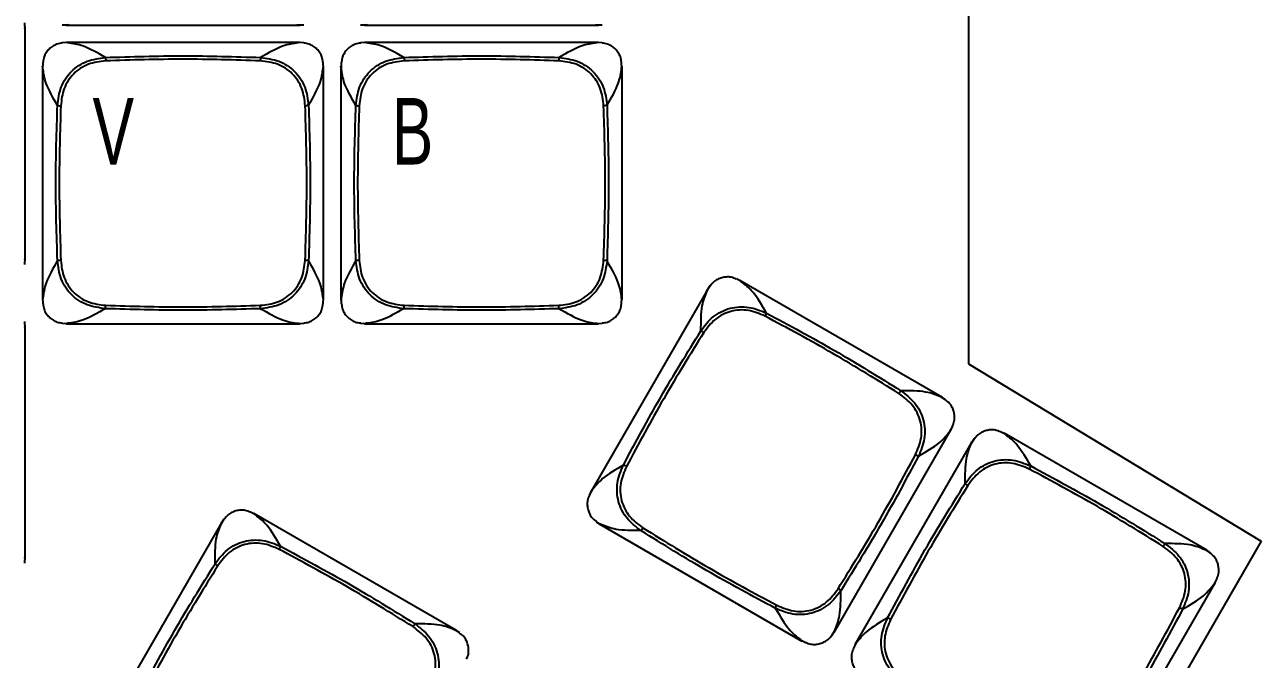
# Model space of a CAD drawing. Header units: millimetres. Extents: x 92.5 to 183.4, y 70.4 to 156.5.
# Drawn here: x 143.99 to 183.35, y 92.59 to 112.78 of the extents above; entities that cross this region are included whole.
import ezdxf

# ---------------------------------------------------------------- set-up
doc = ezdxf.new("R2010")
doc.units = ezdxf.units.MM
doc.styles.add('SLDTEXTSTYLE0', font='TXT', dxfattribs={"width": 0.7})

msp = doc.modelspace()

# ---------------------------------------------------------------- linework, layer by layer
at = {"color": 7, "linetype": 'Continuous', "lineweight": 25}
for p, q in [((174.031, 147.492), (174.031, 101.992)), ((144.001, 112.62), (143.992, 112.838)), ((143.992, 112.656), (144.006, 112.717)), ((144.006, 105.267), (144.006, 112.717)), ((145.185, 112.781), (145.403, 112.773)), ((145.367, 112.781), (145.306, 112.767)), ((145.306, 112.767), (152.756, 112.767)), ((152.658, 112.773), (152.876, 112.781)), ((152.694, 112.781), (152.756, 112.767)), ((154.685, 112.781), (154.903, 112.773)), ((154.867, 112.781), (154.806, 112.767)), ((154.806, 112.767), (162.256, 112.767)), ((162.158, 112.773), (162.376, 112.781)), ((162.194, 112.781), (162.256, 112.767)), ((145.403, 112.212), (145.185, 112.204)), ((145.367, 112.204), (145.306, 112.217)), ((152.756, 112.217), (145.306, 112.217)), ((152.876, 112.204), (152.658, 112.212)), ((152.756, 112.217), (152.694, 112.204)), ((154.903, 112.212), (154.685, 112.204)), ((154.867, 112.204), (154.806, 112.217)), ((162.256, 112.217), (154.806, 112.217)), ((162.376, 112.204), (162.158, 112.212)), ((162.256, 112.217), (162.194, 112.204)), ((144.569, 111.406), (144.556, 111.467)), ((144.556, 111.467), (144.556, 104.017)), ((144.569, 111.587), (144.561, 111.37)), ((153.501, 111.37), (153.492, 111.588)), ((153.492, 111.406), (153.506, 111.467)), ((153.506, 104.017), (153.506, 111.467)), ((154.069, 111.406), (154.056, 111.467)), ((154.056, 111.467), (154.056, 104.017)), ((154.069, 111.587), (154.061, 111.37)), ((163.001, 111.37), (162.992, 111.588)), ((162.992, 111.406), (163.006, 111.467)), ((163.006, 104.017), (163.006, 111.467)), ((143.992, 105.147), (144.001, 105.365)), ((144.006, 105.267), (143.992, 105.328)), ((165.733, 104.371), (162.008, 97.919)), ((165.804, 104.468), (165.688, 104.284)), ((165.714, 104.311), (165.733, 104.371)), ((166.839, 104.592), (166.646, 104.694)), ((166.803, 104.603), (166.757, 104.645)), ((173.209, 100.92), (166.757, 104.645)), ((144.569, 104.078), (144.556, 104.017)), ((144.561, 104.115), (144.569, 103.897)), ((153.492, 103.897), (153.501, 104.115)), ((153.506, 104.017), (153.492, 104.078)), ((154.069, 104.078), (154.056, 104.017)), ((154.061, 104.115), (154.069, 103.897)), ((162.992, 103.897), (163.001, 104.115)), ((163.006, 104.017), (162.992, 104.078)), ((144.001, 103.12), (143.992, 103.338)), ((143.992, 103.156), (144.006, 103.217)), ((144.006, 95.767), (144.006, 103.217)), ((145.185, 103.281), (145.403, 103.273)), ((145.367, 103.281), (145.306, 103.267)), ((145.306, 103.267), (152.756, 103.267)), ((152.658, 103.273), (152.876, 103.281)), ((152.694, 103.281), (152.756, 103.267)), ((154.685, 103.281), (154.903, 103.273)), ((154.867, 103.281), (154.806, 103.267)), ((154.806, 103.267), (162.256, 103.267)), ((162.158, 103.273), (162.376, 103.281)), ((162.194, 103.281), (162.256, 103.267)), ((174.031, 101.992), (183.355, 96.351)), ((173.307, 100.849), (173.122, 100.965)), ((173.209, 100.92), (173.149, 100.939)), ((173.43, 99.814), (173.532, 100.006)), ((169.759, 93.444), (173.484, 99.896)), ((173.442, 99.85), (173.484, 99.896)), ((174.214, 99.603), (174.098, 99.419)), ((175.249, 99.727), (175.056, 99.829)), ((175.213, 99.738), (175.167, 99.78)), ((181.619, 96.055), (175.167, 99.78)), ((174.143, 99.506), (170.418, 93.054)), ((174.124, 99.446), (174.143, 99.506)), ((162.061, 98.001), (161.959, 97.808)), ((162.05, 97.965), (162.008, 97.919)), ((151.37, 97.172), (151.177, 97.274)), ((151.334, 97.183), (151.288, 97.225)), ((157.74, 93.5), (151.288, 97.225)), ((150.263, 96.951), (146.538, 90.499)), ((150.335, 97.048), (150.219, 96.864)), ((150.244, 96.891), (150.263, 96.951)), ((162.184, 96.966), (162.369, 96.85)), ((162.342, 96.875), (162.282, 96.894)), ((162.282, 96.894), (168.734, 93.169)), ((183.355, 96.351), (168.387, 70.357)), ((181.717, 95.984), (181.532, 96.1)), ((181.619, 96.055), (181.559, 96.074)), ((143.992, 95.647), (144.001, 95.865)), ((144.006, 95.767), (143.992, 95.828)), ((178.169, 88.579), (181.894, 95.031)), ((181.84, 94.949), (181.942, 95.141)), ((181.852, 94.985), (181.894, 95.031)), ((157.838, 93.429), (157.653, 93.545)), ((157.74, 93.5), (157.68, 93.519)), ((169.687, 93.347), (169.803, 93.531)), ((169.759, 93.444), (169.778, 93.504)), ((168.652, 93.223), (168.845, 93.121)), ((168.688, 93.212), (168.734, 93.169)), ((170.471, 93.136), (170.369, 92.943)), ((170.46, 93.1), (170.418, 93.054))]:
    msp.add_line(p, q, dxfattribs=at)
for points, knots in [([(145.187, 112.196), (145.128, 112.189), (145.02, 112.178), (144.881, 112.101), (144.764, 112.009), (144.672, 111.893), (144.595, 111.753), (144.584, 111.645), (144.577, 111.586)], [0, 0, 0, 0, 0.185027, 0.343179, 0.499222, 0.655652, 0.813588, 1, 1, 1, 1]), ([(153.484, 111.586), (153.478, 111.644), (153.466, 111.753), (153.389, 111.892), (153.297, 112.009), (153.181, 112.101), (153.041, 112.177), (152.933, 112.189), (152.875, 112.196)], [0, 0, 0, 0, 0.185589, 0.343741, 0.499785, 0.656214, 0.814151, 1, 1, 1, 1]), ([(154.687, 112.196), (154.628, 112.189), (154.52, 112.178), (154.381, 112.101), (154.264, 112.009), (154.172, 111.893), (154.095, 111.753), (154.084, 111.645), (154.077, 111.586)], [0, 0, 0, 0, 0.185027, 0.343179, 0.499222, 0.655652, 0.813588, 1, 1, 1, 1]), ([(162.984, 111.586), (162.978, 111.644), (162.966, 111.753), (162.889, 111.892), (162.797, 112.009), (162.681, 112.101), (162.541, 112.177), (162.433, 112.189), (162.375, 112.196)], [0, 0, 0, 0, 0.185589, 0.343741, 0.499785, 0.656214, 0.814151, 1, 1, 1, 1]), ([(145.034, 110.212), (145.058, 110.41), (145.095, 110.707), (145.283, 111.063), (145.472, 111.299), (145.708, 111.489), (146.066, 111.673), (146.363, 111.713), (146.561, 111.739)], [0, 0, 0, 0, 0.2479846, 0.3737186, 0.5000245, 0.6254998, 0.7506827, 1, 1, 1, 1]), ([(146.57, 111.632), (146.383, 111.609), (146.102, 111.575), (145.764, 111.405), (145.544, 111.228), (145.368, 111.007), (145.194, 110.671), (145.162, 110.39), (145.141, 110.203)], [0, 0, 0, 0, 0.250752, 0.375448, 0.499972, 0.625282, 0.75049, 1, 1, 1, 1]), ([(146.561, 111.739), (146.562, 111.734), (146.564, 111.723), (146.567, 111.697), (146.569, 111.665), (146.57, 111.643), (146.57, 111.632)], [0, 0, 0, 0, 0.250232, 0.500065, 0.75003, 1, 1, 1, 1]), ([(151.501, 111.739), (151.5, 111.734), (151.497, 111.723), (151.494, 111.697), (151.492, 111.665), (151.491, 111.643), (151.491, 111.632)], [0, 0, 0, 0, 0.250231, 0.500065, 0.75003, 1, 1, 1, 1]), ([(152.92, 110.203), (152.899, 110.39), (152.867, 110.671), (152.693, 111.007), (152.517, 111.228), (152.297, 111.405), (151.959, 111.575), (151.678, 111.609), (151.491, 111.632)], [0, 0, 0, 0, 0.249507, 0.374713, 0.500022, 0.624547, 0.749245, 1, 1, 1, 1]), ([(151.501, 111.739), (151.698, 111.713), (151.996, 111.673), (152.353, 111.489), (152.589, 111.299), (152.778, 111.063), (152.966, 110.707), (153.003, 110.41), (153.028, 110.212)], [0, 0, 0, 0, 0.2493205, 0.3745056, 0.4999814, 0.6262863, 0.7520184, 1, 1, 1, 1]), ([(154.534, 110.212), (154.558, 110.41), (154.595, 110.707), (154.783, 111.063), (154.972, 111.299), (155.208, 111.489), (155.566, 111.673), (155.863, 111.713), (156.061, 111.739)], [0, 0, 0, 0, 0.2479846, 0.3737186, 0.5000245, 0.6254998, 0.7506827, 1, 1, 1, 1]), ([(156.07, 111.632), (155.883, 111.609), (155.602, 111.575), (155.264, 111.405), (155.044, 111.228), (154.868, 111.007), (154.694, 110.671), (154.662, 110.39), (154.641, 110.203)], [0, 0, 0, 0, 0.250752, 0.375448, 0.499972, 0.625282, 0.75049, 1, 1, 1, 1]), ([(156.061, 111.739), (156.062, 111.734), (156.064, 111.723), (156.067, 111.697), (156.069, 111.665), (156.07, 111.643), (156.07, 111.632)], [0, 0, 0, 0, 0.250232, 0.500065, 0.75003, 1, 1, 1, 1]), ([(161.001, 111.739), (161, 111.734), (160.997, 111.723), (160.994, 111.697), (160.992, 111.665), (160.991, 111.643), (160.991, 111.632)], [0, 0, 0, 0, 0.250231, 0.500065, 0.75003, 1, 1, 1, 1]), ([(162.42, 110.203), (162.399, 110.39), (162.367, 110.671), (162.193, 111.007), (162.017, 111.228), (161.797, 111.405), (161.459, 111.575), (161.178, 111.609), (160.991, 111.632)], [0, 0, 0, 0, 0.249507, 0.374713, 0.500022, 0.624547, 0.749245, 1, 1, 1, 1]), ([(161.001, 111.739), (161.198, 111.713), (161.496, 111.673), (161.853, 111.489), (162.089, 111.299), (162.278, 111.063), (162.466, 110.707), (162.503, 110.41), (162.528, 110.212)], [0, 0, 0, 0, 0.249321, 0.374506, 0.499981, 0.626286, 0.752018, 1, 1, 1, 1]), ([(145.034, 110.212), (145.039, 110.211), (145.05, 110.209), (145.076, 110.206), (145.108, 110.204), (145.13, 110.203), (145.141, 110.203)], [0, 0, 0, 0, 0.250231, 0.500065, 0.75003, 1, 1, 1, 1]), ([(153.028, 110.212), (153.022, 110.211), (153.011, 110.209), (152.985, 110.206), (152.953, 110.204), (152.931, 110.203), (152.92, 110.203)], [0, 0, 0, 0, 0.250232, 0.500065, 0.75003, 1, 1, 1, 1]), ([(154.534, 110.212), (154.539, 110.211), (154.55, 110.209), (154.576, 110.206), (154.608, 110.204), (154.63, 110.203), (154.641, 110.203)], [0, 0, 0, 0, 0.250231, 0.500065, 0.75003, 1, 1, 1, 1]), ([(162.528, 110.212), (162.522, 110.211), (162.511, 110.209), (162.485, 110.206), (162.453, 110.204), (162.431, 110.203), (162.42, 110.203)], [0, 0, 0, 0, 0.250232, 0.500065, 0.75003, 1, 1, 1, 1]), ([(145.141, 105.282), (145.13, 105.282), (145.108, 105.281), (145.076, 105.279), (145.05, 105.276), (145.039, 105.274), (145.034, 105.272)], [0, 0, 0, 0, 0.24997, 0.499935, 0.749769, 1, 1, 1, 1]), ([(146.561, 103.745), (146.363, 103.772), (146.066, 103.812), (145.708, 103.996), (145.472, 104.186), (145.283, 104.422), (145.095, 104.778), (145.058, 105.075), (145.034, 105.272)], [0, 0, 0, 0, 0.249321, 0.374506, 0.499981, 0.626286, 0.752018, 1, 1, 1, 1]), ([(145.141, 105.282), (145.162, 105.095), (145.194, 104.814), (145.368, 104.478), (145.544, 104.257), (145.764, 104.08), (146.102, 103.91), (146.383, 103.876), (146.57, 103.853)], [0, 0, 0, 0, 0.249507, 0.374713, 0.500022, 0.624547, 0.749245, 1, 1, 1, 1]), ([(151.491, 103.853), (151.678, 103.874), (151.959, 103.906), (152.295, 104.08), (152.516, 104.256), (152.693, 104.476), (152.863, 104.814), (152.898, 105.095), (152.92, 105.282)], [0, 0, 0, 0, 0.249507, 0.374713, 0.500022, 0.624547, 0.749245, 1, 1, 1, 1]), ([(153.028, 105.272), (153.001, 105.075), (152.961, 104.777), (152.777, 104.42), (152.587, 104.184), (152.351, 103.995), (151.995, 103.807), (151.698, 103.77), (151.501, 103.745)], [0, 0, 0, 0, 0.249321, 0.374506, 0.499981, 0.626286, 0.752018, 1, 1, 1, 1]), ([(153.028, 105.272), (153.022, 105.274), (153.011, 105.276), (152.985, 105.279), (152.953, 105.281), (152.931, 105.282), (152.92, 105.282)], [0, 0, 0, 0, 0.250231, 0.500065, 0.75003, 1, 1, 1, 1]), ([(154.641, 105.282), (154.63, 105.282), (154.608, 105.281), (154.576, 105.279), (154.55, 105.276), (154.539, 105.274), (154.534, 105.272)], [0, 0, 0, 0, 0.24997, 0.499935, 0.749769, 1, 1, 1, 1]), ([(156.061, 103.745), (155.863, 103.772), (155.566, 103.812), (155.208, 103.996), (154.972, 104.186), (154.783, 104.422), (154.595, 104.778), (154.558, 105.075), (154.534, 105.272)], [0, 0, 0, 0, 0.249321, 0.374506, 0.499981, 0.626286, 0.752018, 1, 1, 1, 1]), ([(154.641, 105.282), (154.662, 105.095), (154.694, 104.814), (154.868, 104.478), (155.044, 104.257), (155.264, 104.08), (155.602, 103.91), (155.883, 103.876), (156.07, 103.853)], [0, 0, 0, 0, 0.249507, 0.374713, 0.500022, 0.624547, 0.749245, 1, 1, 1, 1]), ([(160.991, 103.853), (161.178, 103.874), (161.459, 103.906), (161.795, 104.08), (162.016, 104.256), (162.193, 104.476), (162.363, 104.814), (162.398, 105.095), (162.42, 105.282)], [0, 0, 0, 0, 0.249507, 0.374713, 0.500022, 0.624547, 0.749245, 1, 1, 1, 1]), ([(162.528, 105.272), (162.501, 105.075), (162.461, 104.777), (162.277, 104.42), (162.087, 104.184), (161.851, 103.995), (161.495, 103.807), (161.198, 103.77), (161.001, 103.745)], [0, 0, 0, 0, 0.249321, 0.374506, 0.499981, 0.626286, 0.752018, 1, 1, 1, 1]), ([(162.528, 105.272), (162.522, 105.274), (162.511, 105.276), (162.485, 105.279), (162.453, 105.281), (162.431, 105.282), (162.42, 105.282)], [0, 0, 0, 0, 0.250231, 0.500065, 0.75003, 1, 1, 1, 1]), ([(166.643, 104.686), (166.59, 104.71), (166.49, 104.754), (166.331, 104.757), (166.184, 104.735), (166.046, 104.681), (165.91, 104.598), (165.845, 104.51), (165.811, 104.463)], [0, 0, 0, 0, 0.185027, 0.343179, 0.499222, 0.655652, 0.813588, 1, 1, 1, 1]), ([(144.577, 103.899), (144.583, 103.84), (144.595, 103.732), (144.672, 103.592), (144.764, 103.476), (144.88, 103.384), (145.02, 103.307), (145.128, 103.296), (145.187, 103.289)], [0, 0, 0, 0, 0.185589, 0.343741, 0.499785, 0.656214, 0.814151, 1, 1, 1, 1]), ([(146.561, 103.745), (146.562, 103.751), (146.564, 103.762), (146.567, 103.788), (146.569, 103.82), (146.57, 103.842), (146.57, 103.853)], [0, 0, 0, 0, 0.250231, 0.500065, 0.75003, 1, 1, 1, 1]), ([(151.501, 103.745), (151.5, 103.751), (151.497, 103.762), (151.494, 103.788), (151.492, 103.82), (151.491, 103.842), (151.491, 103.853)], [0, 0, 0, 0, 0.250232, 0.500065, 0.75003, 1, 1, 1, 1]), ([(152.875, 103.289), (152.933, 103.295), (153.041, 103.307), (153.181, 103.384), (153.297, 103.476), (153.389, 103.592), (153.466, 103.732), (153.478, 103.84), (153.484, 103.899)], [0, 0, 0, 0, 0.185027, 0.343179, 0.499222, 0.655652, 0.813588, 1, 1, 1, 1]), ([(154.077, 103.899), (154.083, 103.84), (154.095, 103.732), (154.172, 103.592), (154.264, 103.476), (154.38, 103.384), (154.52, 103.307), (154.628, 103.296), (154.687, 103.289)], [0, 0, 0, 0, 0.185589, 0.343741, 0.499785, 0.656214, 0.814151, 1, 1, 1, 1]), ([(156.061, 103.745), (156.062, 103.751), (156.064, 103.762), (156.067, 103.788), (156.069, 103.82), (156.07, 103.842), (156.07, 103.853)], [0, 0, 0, 0, 0.250231, 0.500065, 0.75003, 1, 1, 1, 1]), ([(161.001, 103.745), (161, 103.751), (160.997, 103.762), (160.994, 103.788), (160.992, 103.82), (160.991, 103.842), (160.991, 103.853)], [0, 0, 0, 0, 0.250232, 0.500065, 0.75003, 1, 1, 1, 1]), ([(162.375, 103.289), (162.433, 103.295), (162.541, 103.307), (162.681, 103.384), (162.797, 103.476), (162.889, 103.592), (162.966, 103.732), (162.978, 103.84), (162.984, 103.899)], [0, 0, 0, 0, 0.185027, 0.343179, 0.499222, 0.655652, 0.813588, 1, 1, 1, 1]), ([(165.519, 103.045), (165.639, 103.204), (165.82, 103.442), (166.161, 103.657), (166.442, 103.767), (166.741, 103.813), (167.143, 103.794), (167.42, 103.68), (167.605, 103.604)], [0, 0, 0, 0, 0.247985, 0.373719, 0.500025, 0.6255, 0.750683, 1, 1, 1, 1]), ([(167.56, 103.506), (167.386, 103.58), (167.126, 103.691), (166.748, 103.712), (166.469, 103.669), (166.206, 103.566), (165.887, 103.362), (165.719, 103.134), (165.607, 102.983)], [0, 0, 0, 0, 0.250752, 0.375448, 0.499972, 0.625282, 0.75049, 1, 1, 1, 1]), ([(167.605, 103.604), (167.603, 103.599), (167.6, 103.588), (167.589, 103.564), (167.575, 103.535), (167.565, 103.516), (167.56, 103.506)], [0, 0, 0, 0, 0.250232, 0.500065, 0.75003, 1, 1, 1, 1]), ([(165.519, 103.045), (165.523, 103.041), (165.531, 103.034), (165.553, 103.018), (165.579, 103), (165.598, 102.989), (165.607, 102.983)], [0, 0, 0, 0, 0.250231, 0.500065, 0.75003, 1, 1, 1, 1]), ([(171.883, 101.134), (171.88, 101.13), (171.872, 101.122), (171.856, 101.1), (171.839, 101.074), (171.827, 101.055), (171.821, 101.046)], [0, 0, 0, 0, 0.250231, 0.500065, 0.75003, 1, 1, 1, 1]), ([(172.344, 99.093), (172.42, 99.266), (172.532, 99.525), (172.55, 99.903), (172.508, 100.183), (172.405, 100.446), (172.198, 100.762), (171.972, 100.932), (171.821, 101.046)], [0, 0, 0, 0, 0.249507, 0.374713, 0.500022, 0.624547, 0.749245, 1, 1, 1, 1]), ([(171.883, 101.134), (172.041, 101.012), (172.279, 100.829), (172.496, 100.491), (172.605, 100.209), (172.651, 99.909), (172.636, 99.507), (172.519, 99.231), (172.442, 99.048)], [0, 0, 0, 0, 0.2493205, 0.3745056, 0.4999814, 0.6262863, 0.7520184, 1, 1, 1, 1]), ([(173.524, 100.009), (173.548, 100.063), (173.592, 100.163), (173.595, 100.322), (173.574, 100.469), (173.519, 100.607), (173.437, 100.743), (173.349, 100.807), (173.301, 100.842)], [0, 0, 0, 0, 0.185589, 0.343741, 0.499785, 0.656214, 0.814151, 1, 1, 1, 1]), ([(175.053, 99.821), (175, 99.845), (174.9, 99.889), (174.741, 99.892), (174.594, 99.87), (174.456, 99.816), (174.32, 99.733), (174.255, 99.645), (174.221, 99.598)], [0, 0, 0, 0, 0.185027, 0.343179, 0.499222, 0.655652, 0.813588, 1, 1, 1, 1]), ([(172.442, 99.048), (172.437, 99.05), (172.426, 99.053), (172.402, 99.064), (172.374, 99.078), (172.354, 99.088), (172.344, 99.093)], [0, 0, 0, 0, 0.250232, 0.500065, 0.75003, 1, 1, 1, 1]), ([(173.929, 98.18), (174.049, 98.339), (174.23, 98.577), (174.571, 98.792), (174.852, 98.902), (175.151, 98.948), (175.553, 98.929), (175.83, 98.815), (176.015, 98.739)], [0, 0, 0, 0, 0.247985, 0.373719, 0.500025, 0.6255, 0.750683, 1, 1, 1, 1]), ([(175.97, 98.641), (175.796, 98.715), (175.536, 98.826), (175.158, 98.847), (174.879, 98.804), (174.616, 98.701), (174.297, 98.497), (174.129, 98.269), (174.017, 98.118)], [0, 0, 0, 0, 0.250752, 0.375448, 0.499972, 0.625282, 0.75049, 1, 1, 1, 1]), ([(163.608, 96.681), (163.45, 96.803), (163.212, 96.986), (162.995, 97.324), (162.886, 97.606), (162.84, 97.906), (162.855, 98.308), (162.972, 98.584), (163.049, 98.767)], [0, 0, 0, 0, 0.249321, 0.374506, 0.499981, 0.626286, 0.752018, 1, 1, 1, 1]), ([(163.147, 98.722), (163.072, 98.549), (162.959, 98.29), (162.942, 97.912), (162.983, 97.632), (163.086, 97.369), (163.293, 97.053), (163.519, 96.882), (163.67, 96.769)], [0, 0, 0, 0, 0.249507, 0.374713, 0.500022, 0.624547, 0.749245, 1, 1, 1, 1]), ([(163.147, 98.722), (163.137, 98.727), (163.118, 98.737), (163.089, 98.751), (163.065, 98.762), (163.054, 98.765), (163.049, 98.767)], [0, 0, 0, 0, 0.24997, 0.499935, 0.749769, 1, 1, 1, 1]), ([(176.015, 98.739), (176.013, 98.734), (176.01, 98.723), (175.999, 98.699), (175.985, 98.67), (175.975, 98.651), (175.97, 98.641)], [0, 0, 0, 0, 0.250232, 0.500065, 0.75003, 1, 1, 1, 1]), ([(173.929, 98.18), (173.933, 98.176), (173.941, 98.169), (173.963, 98.153), (173.989, 98.135), (174.008, 98.124), (174.017, 98.118)], [0, 0, 0, 0, 0.250231, 0.500065, 0.75003, 1, 1, 1, 1]), ([(161.967, 97.806), (161.943, 97.752), (161.899, 97.652), (161.896, 97.493), (161.918, 97.346), (161.972, 97.208), (162.055, 97.072), (162.142, 97.008), (162.19, 96.973)], [0, 0, 0, 0, 0.185589, 0.343741, 0.499785, 0.656214, 0.814151, 1, 1, 1, 1]), ([(151.174, 97.266), (151.12, 97.29), (151.021, 97.334), (150.862, 97.337), (150.715, 97.315), (150.577, 97.261), (150.441, 97.178), (150.376, 97.09), (150.341, 97.043)], [0, 0, 0, 0, 0.1850267, 0.3431791, 0.4992222, 0.6556521, 0.8135882, 1, 1, 1, 1]), ([(163.608, 96.681), (163.612, 96.685), (163.619, 96.693), (163.635, 96.715), (163.653, 96.741), (163.664, 96.759), (163.67, 96.769)], [0, 0, 0, 0, 0.250231, 0.500065, 0.75003, 1, 1, 1, 1]), ([(150.05, 95.625), (150.17, 95.784), (150.351, 96.022), (150.691, 96.237), (150.973, 96.347), (151.272, 96.393), (151.674, 96.374), (151.951, 96.26), (152.136, 96.184)], [0, 0, 0, 0, 0.247985, 0.373719, 0.500025, 0.6255, 0.750683, 1, 1, 1, 1]), ([(152.091, 96.086), (151.917, 96.16), (151.656, 96.271), (151.279, 96.292), (150.999, 96.249), (150.737, 96.146), (150.418, 95.942), (150.25, 95.714), (150.138, 95.563)], [0, 0, 0, 0, 0.250752, 0.375448, 0.499972, 0.625282, 0.75049, 1, 1, 1, 1]), ([(152.136, 96.184), (152.134, 96.179), (152.131, 96.168), (152.12, 96.144), (152.106, 96.115), (152.096, 96.096), (152.091, 96.086)], [0, 0, 0, 0, 0.250232, 0.500065, 0.75003, 1, 1, 1, 1]), ([(180.293, 96.269), (180.29, 96.265), (180.282, 96.257), (180.266, 96.235), (180.249, 96.209), (180.237, 96.19), (180.231, 96.181)], [0, 0, 0, 0, 0.250231, 0.500065, 0.75003, 1, 1, 1, 1]), ([(180.754, 94.228), (180.83, 94.401), (180.942, 94.66), (180.96, 95.038), (180.918, 95.318), (180.815, 95.581), (180.608, 95.897), (180.382, 96.067), (180.231, 96.181)], [0, 0, 0, 0, 0.249507, 0.374713, 0.500022, 0.624547, 0.749245, 1, 1, 1, 1]), ([(180.293, 96.269), (180.451, 96.147), (180.689, 95.964), (180.906, 95.626), (181.015, 95.344), (181.061, 95.044), (181.046, 94.642), (180.929, 94.366), (180.852, 94.183)], [0, 0, 0, 0, 0.249321, 0.374506, 0.499981, 0.626286, 0.752018, 1, 1, 1, 1]), ([(181.934, 95.144), (181.958, 95.198), (182.002, 95.298), (182.005, 95.457), (181.984, 95.604), (181.929, 95.742), (181.847, 95.878), (181.759, 95.942), (181.711, 95.977)], [0, 0, 0, 0, 0.1855894, 0.3437407, 0.4997849, 0.6562136, 0.8141509, 1, 1, 1, 1]), ([(150.05, 95.625), (150.054, 95.621), (150.062, 95.614), (150.084, 95.598), (150.11, 95.58), (150.128, 95.569), (150.138, 95.563)], [0, 0, 0, 0, 0.250231, 0.500065, 0.75003, 1, 1, 1, 1]), ([(169.972, 94.77), (169.85, 94.612), (169.667, 94.374), (169.329, 94.157), (169.047, 94.048), (168.747, 94.002), (168.345, 94.017), (168.069, 94.134), (167.886, 94.211)], [0, 0, 0, 0, 0.249321, 0.374506, 0.499981, 0.626286, 0.752018, 1, 1, 1, 1]), ([(167.931, 94.309), (168.104, 94.233), (168.363, 94.121), (168.741, 94.103), (169.021, 94.145), (169.284, 94.248), (169.6, 94.455), (169.771, 94.681), (169.884, 94.832)], [0, 0, 0, 0, 0.249507, 0.374713, 0.500022, 0.624547, 0.749245, 1, 1, 1, 1]), ([(169.972, 94.77), (169.968, 94.774), (169.96, 94.781), (169.938, 94.797), (169.912, 94.814), (169.894, 94.826), (169.884, 94.832)], [0, 0, 0, 0, 0.250231, 0.500065, 0.75003, 1, 1, 1, 1]), ([(167.886, 94.211), (167.888, 94.216), (167.891, 94.227), (167.902, 94.251), (167.916, 94.28), (167.926, 94.299), (167.931, 94.309)], [0, 0, 0, 0, 0.250232, 0.500065, 0.75003, 1, 1, 1, 1]), ([(180.852, 94.183), (180.847, 94.185), (180.836, 94.188), (180.812, 94.199), (180.784, 94.213), (180.764, 94.223), (180.754, 94.228)], [0, 0, 0, 0, 0.250232, 0.500065, 0.75003, 1, 1, 1, 1]), ([(156.414, 93.714), (156.41, 93.71), (156.403, 93.702), (156.387, 93.68), (156.369, 93.654), (156.358, 93.635), (156.352, 93.626)], [0, 0, 0, 0, 0.250231, 0.500065, 0.75003, 1, 1, 1, 1]), ([(156.414, 93.714), (156.572, 93.592), (156.809, 93.409), (157.027, 93.071), (157.136, 92.789), (157.182, 92.489), (157.167, 92.087), (157.05, 91.811), (156.973, 91.628)], [0, 0, 0, 0, 0.249321, 0.374506, 0.499981, 0.626286, 0.752018, 1, 1, 1, 1]), ([(172.018, 91.816), (171.86, 91.938), (171.622, 92.121), (171.405, 92.459), (171.296, 92.741), (171.25, 93.041), (171.265, 93.443), (171.382, 93.719), (171.459, 93.902)], [0, 0, 0, 0, 0.249321, 0.374506, 0.499981, 0.626286, 0.752018, 1, 1, 1, 1]), ([(171.557, 93.857), (171.482, 93.684), (171.369, 93.425), (171.352, 93.047), (171.393, 92.767), (171.496, 92.504), (171.703, 92.188), (171.929, 92.017), (172.08, 91.904)], [0, 0, 0, 0, 0.249507, 0.374713, 0.500022, 0.624547, 0.749245, 1, 1, 1, 1]), ([(171.557, 93.857), (171.547, 93.862), (171.528, 93.872), (171.499, 93.886), (171.475, 93.897), (171.464, 93.9), (171.459, 93.902)], [0, 0, 0, 0, 0.24997, 0.499935, 0.749769, 1, 1, 1, 1]), ([(156.875, 91.673), (156.95, 91.846), (157.063, 92.105), (157.08, 92.483), (157.039, 92.763), (156.936, 93.026), (156.729, 93.342), (156.503, 93.512), (156.352, 93.626)], [0, 0, 0, 0, 0.249507, 0.374713, 0.500022, 0.624547, 0.749245, 1, 1, 1, 1]), ([(158.055, 92.589), (158.079, 92.643), (158.122, 92.743), (158.126, 92.902), (158.104, 93.049), (158.05, 93.187), (157.967, 93.323), (157.88, 93.387), (157.832, 93.422)], [0, 0, 0, 0, 0.1855894, 0.3437407, 0.4997849, 0.6562136, 0.8141509, 1, 1, 1, 1]), ([(168.848, 93.129), (168.902, 93.105), (169.001, 93.061), (169.16, 93.058), (169.307, 93.079), (169.445, 93.134), (169.581, 93.217), (169.646, 93.305), (169.681, 93.352)], [0, 0, 0, 0, 0.185027, 0.343179, 0.499222, 0.655652, 0.813588, 1, 1, 1, 1]), ([(170.377, 92.941), (170.353, 92.887), (170.309, 92.787), (170.306, 92.628), (170.328, 92.481), (170.382, 92.343), (170.465, 92.207), (170.552, 92.143), (170.6, 92.108)], [0, 0, 0, 0, 0.185589, 0.343741, 0.499785, 0.656214, 0.814151, 1, 1, 1, 1])]:
    msp.add_open_spline(points, degree=3, knots=knots, dxfattribs=at)
at = {"color": 8, "linetype": 'Continuous', "lineweight": 25}
for points, knots in [([(146.561, 111.739), (146.316, 111.879), (145.866, 112.137), (145.524, 112.183), (145.367, 112.204)], [0, 0, 0, 0, 0.541932, 1, 1, 1, 1]), ([(152.694, 112.204), (152.538, 112.183), (152.195, 112.137), (151.745, 111.879), (151.501, 111.739)], [0, 0, 0, 0, 0.458068, 1, 1, 1, 1]), ([(156.061, 111.739), (155.816, 111.879), (155.366, 112.137), (155.024, 112.183), (154.867, 112.204)], [0, 0, 0, 0, 0.541932, 1, 1, 1, 1]), ([(162.194, 112.204), (162.038, 112.183), (161.695, 112.137), (161.245, 111.879), (161.001, 111.739)], [0, 0, 0, 0, 0.458068, 1, 1, 1, 1]), ([(145.034, 110.212), (144.894, 110.457), (144.636, 110.907), (144.59, 111.25), (144.569, 111.406)], [0, 0, 0, 0, 0.541827, 1, 1, 1, 1]), ([(153.028, 110.212), (153.167, 110.457), (153.425, 110.907), (153.471, 111.25), (153.492, 111.406)], [0, 0, 0, 0, 0.541827, 1, 1, 1, 1]), ([(154.534, 110.212), (154.394, 110.457), (154.136, 110.907), (154.09, 111.25), (154.069, 111.406)], [0, 0, 0, 0, 0.541827, 1, 1, 1, 1]), ([(162.528, 110.212), (162.667, 110.457), (162.925, 110.907), (162.971, 111.25), (162.992, 111.406)], [0, 0, 0, 0, 0.541827, 1, 1, 1, 1]), ([(145.034, 105.272), (144.894, 105.028), (144.636, 104.578), (144.59, 104.235), (144.569, 104.078)], [0, 0, 0, 0, 0.541827, 1, 1, 1, 1]), ([(153.492, 104.078), (153.471, 104.235), (153.425, 104.578), (153.167, 105.028), (153.028, 105.272)], [0, 0, 0, 0, 0.458173, 1, 1, 1, 1]), ([(154.534, 105.272), (154.394, 105.028), (154.136, 104.578), (154.09, 104.235), (154.069, 104.078)], [0, 0, 0, 0, 0.541827, 1, 1, 1, 1]), ([(162.992, 104.078), (162.971, 104.235), (162.925, 104.578), (162.667, 105.028), (162.528, 105.272)], [0, 0, 0, 0, 0.458173, 1, 1, 1, 1]), ([(165.519, 103.045), (165.52, 103.326), (165.522, 103.846), (165.653, 104.165), (165.714, 104.311)], [0, 0, 0, 0, 0.541827, 1, 1, 1, 1]), ([(167.605, 103.604), (167.463, 103.847), (167.202, 104.296), (166.929, 104.507), (166.803, 104.603)], [0, 0, 0, 0, 0.541932, 1, 1, 1, 1]), ([(146.561, 103.745), (146.316, 103.606), (145.866, 103.348), (145.524, 103.302), (145.367, 103.281)], [0, 0, 0, 0, 0.541932, 1, 1, 1, 1]), ([(151.501, 103.745), (151.745, 103.606), (152.195, 103.348), (152.538, 103.302), (152.694, 103.281)], [0, 0, 0, 0, 0.541932, 1, 1, 1, 1]), ([(156.061, 103.745), (155.816, 103.606), (155.366, 103.348), (155.024, 103.302), (154.867, 103.281)], [0, 0, 0, 0, 0.541932, 1, 1, 1, 1]), ([(161.001, 103.745), (161.245, 103.606), (161.695, 103.348), (162.038, 103.302), (162.194, 103.281)], [0, 0, 0, 0, 0.541932, 1, 1, 1, 1]), ([(173.149, 100.939), (173.003, 101), (172.684, 101.131), (172.165, 101.133), (171.883, 101.134)], [0, 0, 0, 0, 0.458068, 1, 1, 1, 1]), ([(172.442, 99.048), (172.685, 99.19), (173.134, 99.451), (173.345, 99.724), (173.442, 99.85)], [0, 0, 0, 0, 0.5418272, 1, 1, 1, 1]), ([(176.015, 98.739), (175.873, 98.982), (175.612, 99.431), (175.339, 99.642), (175.213, 99.738)], [0, 0, 0, 0, 0.541932, 1, 1, 1, 1]), ([(173.929, 98.18), (173.93, 98.461), (173.932, 98.981), (174.063, 99.3), (174.124, 99.446)], [0, 0, 0, 0, 0.541827, 1, 1, 1, 1]), ([(163.049, 98.767), (162.806, 98.625), (162.357, 98.364), (162.146, 98.091), (162.05, 97.965)], [0, 0, 0, 0, 0.5418272, 1, 1, 1, 1]), ([(150.05, 95.625), (150.051, 95.906), (150.053, 96.426), (150.184, 96.745), (150.244, 96.891)], [0, 0, 0, 0, 0.541827, 1, 1, 1, 1]), ([(152.136, 96.184), (151.994, 96.427), (151.733, 96.876), (151.46, 97.087), (151.334, 97.183)], [0, 0, 0, 0, 0.541932, 1, 1, 1, 1]), ([(163.608, 96.681), (163.327, 96.682), (162.808, 96.684), (162.488, 96.815), (162.342, 96.875)], [0, 0, 0, 0, 0.541932, 1, 1, 1, 1]), ([(181.559, 96.074), (181.413, 96.135), (181.094, 96.266), (180.575, 96.268), (180.293, 96.269)], [0, 0, 0, 0, 0.458068, 1, 1, 1, 1]), ([(180.852, 94.183), (181.095, 94.325), (181.544, 94.586), (181.755, 94.859), (181.852, 94.985)], [0, 0, 0, 0, 0.5418272, 1, 1, 1, 1]), ([(169.778, 93.504), (169.838, 93.65), (169.969, 93.969), (169.971, 94.489), (169.972, 94.77)], [0, 0, 0, 0, 0.458173, 1, 1, 1, 1]), ([(167.886, 94.211), (168.028, 93.968), (168.289, 93.519), (168.562, 93.308), (168.688, 93.212)], [0, 0, 0, 0, 0.541932, 1, 1, 1, 1]), ([(157.68, 93.519), (157.534, 93.58), (157.214, 93.711), (156.695, 93.713), (156.414, 93.714)], [0, 0, 0, 0, 0.458068, 1, 1, 1, 1]), ([(171.459, 93.902), (171.216, 93.76), (170.767, 93.499), (170.556, 93.226), (170.46, 93.1)], [0, 0, 0, 0, 0.541827, 1, 1, 1, 1])]:
    msp.add_open_spline(points, degree=3, knots=knots, dxfattribs=at)
at = {"color": 7, "linetype": 'Continuous', "lineweight": 25}
for points in [[(146.561, 111.739), (147.384, 111.765), (149.031, 111.817), (150.677, 111.765), (151.501, 111.739)], [(156.061, 111.739), (156.884, 111.765), (158.531, 111.817), (160.177, 111.765), (161.001, 111.739)], [(151.491, 111.632), (150.671, 111.658), (149.031, 111.708), (147.39, 111.658), (146.57, 111.632)], [(160.991, 111.632), (160.171, 111.658), (158.531, 111.708), (156.89, 111.658), (156.07, 111.632)], [(145.034, 105.272), (145.008, 106.096), (144.956, 107.742), (145.008, 109.389), (145.034, 110.212)], [(145.141, 110.203), (145.115, 109.383), (145.065, 107.742), (145.115, 106.102), (145.141, 105.282)], [(152.92, 105.282), (152.946, 106.102), (152.996, 107.742), (152.946, 109.383), (152.92, 110.203)], [(153.028, 110.212), (153.053, 109.389), (153.105, 107.742), (153.053, 106.096), (153.028, 105.272)], [(154.534, 105.272), (154.508, 106.096), (154.456, 107.742), (154.508, 109.389), (154.534, 110.212)], [(154.641, 110.203), (154.615, 109.383), (154.565, 107.742), (154.615, 106.102), (154.641, 105.282)], [(162.42, 105.282), (162.446, 106.102), (162.496, 107.742), (162.446, 109.383), (162.42, 110.203)], [(162.528, 110.212), (162.553, 109.389), (162.605, 107.742), (162.553, 106.096), (162.528, 105.272)], [(151.501, 103.745), (150.677, 103.72), (149.031, 103.668), (147.384, 103.72), (146.561, 103.745)], [(146.57, 103.853), (147.39, 103.827), (149.031, 103.777), (150.671, 103.827), (151.491, 103.853)], [(161.001, 103.745), (160.177, 103.72), (158.531, 103.668), (156.884, 103.72), (156.061, 103.745)], [(156.07, 103.853), (156.89, 103.827), (158.531, 103.777), (160.171, 103.827), (160.991, 103.853)], [(167.605, 103.604), (168.331, 103.215), (169.783, 102.436), (171.183, 101.568), (171.883, 101.134)], [(171.821, 101.046), (171.124, 101.478), (169.728, 102.342), (168.283, 103.118), (167.56, 103.506)], [(163.049, 98.767), (163.438, 99.493), (164.217, 100.945), (165.085, 102.345), (165.519, 103.045)], [(165.607, 102.983), (165.175, 102.285), (164.311, 100.89), (163.535, 99.445), (163.147, 98.722)], [(169.884, 94.832), (170.316, 95.529), (171.18, 96.925), (171.956, 98.37), (172.344, 99.093)], [(172.442, 99.048), (172.053, 98.322), (171.274, 96.87), (170.406, 95.47), (169.972, 94.77)], [(180.231, 96.181), (179.534, 96.613), (178.138, 97.477), (176.693, 98.253), (175.97, 98.641)], [(176.015, 98.739), (176.741, 98.35), (178.193, 97.571), (179.593, 96.703), (180.293, 96.269)], [(171.459, 93.902), (171.848, 94.628), (172.627, 96.08), (173.495, 97.48), (173.929, 98.18)], [(174.017, 98.118), (173.585, 97.42), (172.721, 96.025), (171.945, 94.58), (171.557, 93.857)], [(167.886, 94.211), (167.16, 94.6), (165.708, 95.379), (164.308, 96.247), (163.608, 96.681)], [(163.67, 96.769), (164.368, 96.337), (165.763, 95.473), (167.208, 94.697), (167.931, 94.309)], [(156.352, 93.626), (155.654, 94.058), (154.259, 94.922), (152.814, 95.698), (152.091, 96.086)], [(152.136, 96.184), (152.862, 95.795), (154.314, 95.016), (155.714, 94.148), (156.414, 93.714)], [(147.58, 91.347), (147.969, 92.073), (148.748, 93.525), (149.616, 94.925), (150.05, 95.625)], [(150.138, 95.563), (149.706, 94.865), (148.842, 93.47), (148.066, 92.025), (147.677, 91.302)], [(178.294, 89.967), (178.726, 90.664), (179.59, 92.06), (180.366, 93.505), (180.754, 94.228)], [(180.852, 94.183), (180.463, 93.457), (179.684, 92.005), (178.816, 90.605), (178.382, 89.905)]]:
    msp.add_open_spline(points, degree=3, dxfattribs=at)

# ---------------------------------------------------------------- texts
at = {"color": 7, "linetype": 'Continuous', "lineweight": 0, "char_height": 2.117, "attachment_point": 1, "style": 'SLDTEXTSTYLE0'}
for s, insert in [('V', (146.151, 110.45)), ('B', (155.676, 110.45))]:
    msp.add_mtext(s, dxfattribs=dict(at, insert=insert))

doc.saveas('drawing.dxf')
